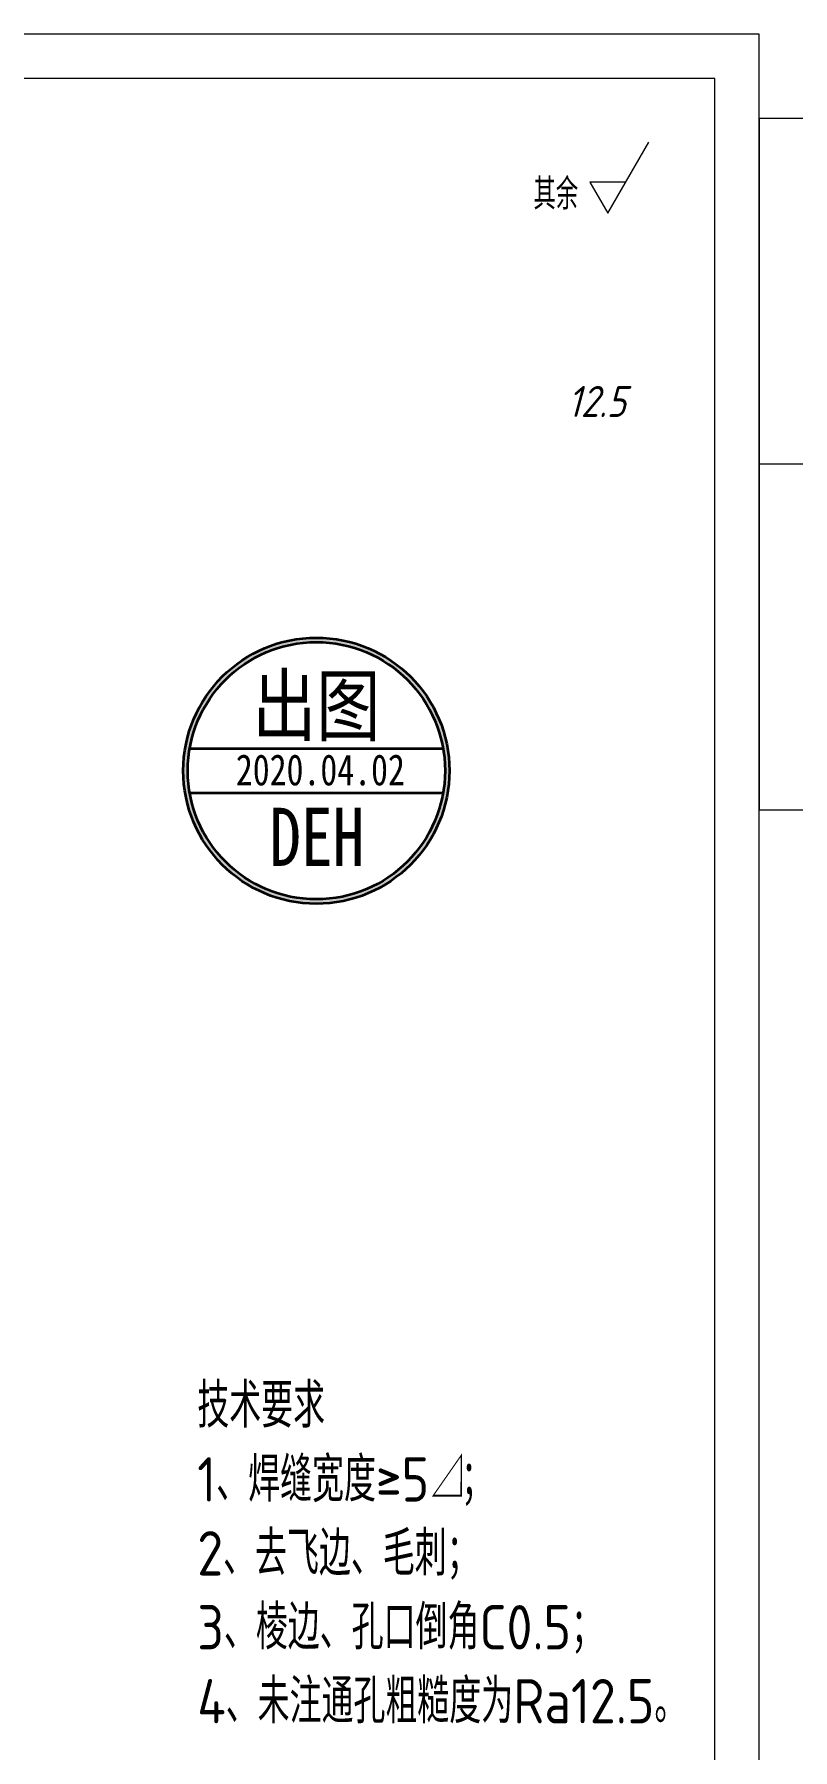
# Model space of a CAD drawing. Header units: millimetres. Extents: x 1333 to 190452, y -42879 to -5704.
# Drawn here: x 177089.2 to 177260.2, y -22629 to -22242.1 of the extents above; entities that cross this region are included whole.
import ezdxf
from ezdxf.enums import TextEntityAlignment as Align

# ---------------------------------------------------------------- set-up
doc = ezdxf.new("R2010")
doc.units = ezdxf.units.MM
doc.header["$LTSCALE"] = 0.5
doc.linetypes.add('DOT2', pattern=[0.125, 0, -0.125])
for name, color, linetype, lineweight in [('印章专用-出图', 1, 'Continuous', 80), ('图框', 7, 'Continuous', 18), ('标注线', 3, 'Continuous', 18)]:
    doc.layers.add(name, color=color, linetype=linetype, lineweight=lineweight)
doc.layers.add('打印-禁用', color=7, linetype='Continuous', lineweight=15, plot=False)
doc.styles.add('DIM', font='romans.shx', dxfattribs={"width": 0.8, "bigfont": 'bigfont.shx'})
doc.styles.get("Standard").update_dxf_attribs({"font": 'simplex.shx'})
doc.styles.add('国标', font='simfang.ttf', dxfattribs={"width": 0.8})
doc.styles.add('机械长仿宋', font='gbenor.shx', dxfattribs={"height": 1, "bigfont": 'gbcbig.shx'})

# ---------------------------------------------------------------- blocks, each defined once
blk = doc.blocks.new('GZDEH零件A3图框V01版')
at = {"layer": '图框', "linetype": 'Continuous'}
for p, q in [((3272.49, -1554.46), (2882.49, -1554.46)), ((3272.49, -1832.96), (3272.49, -1554.46))]:
    blk.add_line(p, q, dxfattribs=at)
at = {"layer": '打印-禁用', "linetype": 'Continuous'}
for p, q in [((3277.49, -1549.46), (2857.49, -1549.46)), ((3277.49, -1846.46), (3277.49, -1549.46))]:
    blk.add_line(p, q, dxfattribs=at)
blk = doc.blocks.new('DEH A3')
at = {"layer": '图框'}
blk.add_blockref('GZDEH零件A3图框V01版', (-2857.49, 1846.46), dxfattribs=at)
blk = doc.blocks.new('FINISHER_TR')
at = {"layer": '标注线'}
for p, q in [((0, 0), (4.62, 8)), ((-2.02, 3.5), (0, 0)), ((2.02, 3.5), (-2.02, 3.5))]:
    blk.add_line(p, q, dxfattribs=at)
at = {"layer": '标注线', "color": 2, "style": '机械长仿宋', "oblique": 15}
blk.add_attdef('0.0', text='', height=3.5, dxfattribs=at).set_placement((2.03, -24.04), align=Align.BOTTOM_RIGHT)
blk = doc.blocks.new('其余12.5')
at = {"layer": '标注线'}
blk.add_blockref('FINISHER_TR', (0, 0), dxfattribs=at).add_auto_attribs({'0.0': '12.5'})
at = {"layer": '标注线', "color": 7, "linetype": 'DOT2', "style": '机械长仿宋'}
blk.add_text('其余', height=3.5, dxfattribs=at).set_placement((-8.38, 0.4))
blk = doc.blocks.new('出图章')
at = {"layer": '印章专用-出图'}
h = blk.add_hatch(color=256, dxfattribs=at)
h.paths.add_polyline_path([(-15, 0, 1), (15, 0, 1)])
h.paths.add_polyline_path([(14.5, 0, -1), (-14.5, 0, -1)], flags=16)
h.paths.add_polyline_path([(-7.31, -12.35), (7.41, -12.35), (7.41, -2.73), (-7.31, -2.73)], flags=8)
at = {"layer": '印章专用-出图', "lineweight": 35}
for p, q in [((-14.28, 2.5), (14.28, 2.5)), ((-14.28, -2.5), (14.28, -2.5))]:
    blk.add_line(p, q, dxfattribs=at)
for radius in [15, 14.5]:
    blk.add_circle((0, 0), radius, dxfattribs=at)
at = {"layer": '印章专用-出图', "color": 4, "style": '国标', "width": 0.8}
blk.add_text('DEH', height=6.562, dxfattribs=at).set_placement((0.05, -10.74), align=Align.CENTER)
at = {"layer": '印章专用-出图', "color": 3, "style": '国标', "width": 0.8}
blk.add_attdef('出图', text='', height=6.6, dxfattribs=at).set_placement((0, 7.35), align=Align.MIDDLE_CENTER)
at = {"layer": '印章专用-出图', "color": 2, "style": '国标', "width": 0.8}
blk.add_attdef('XXXX.XX.XX', text='', height=3.5, dxfattribs=at).set_placement((0.45, 0.1), align=Align.MIDDLE_CENTER)
blk = doc.blocks.new('YZ-CT')
at = {"layer": '印章专用-出图'}
blk.add_blockref('出图章', (0.63, 0), dxfattribs=at).add_auto_attribs({'出图': '出图', 'XXXX.XX.XX': '2020.04.02'})
blk = doc.blocks.new('*T483')
at = {"color": 0, "linetype": 'ByBlock', "lineweight": -2, "transparency": 16777216}
for p, q in [((0, 0), (127, 0)), ((0, 0), (0, -78)), ((63.5, 0), (63.5, -78)), ((127, 0), (127, -78)), ((0, -39), (127, -39)), ((0, -78), (127, -78))]:
    blk.add_line(p, q, dxfattribs=at)
at = {"color": 0, "transparency": 16777216, "char_height": 10, "width": 60.5, "attachment_point": 5}
for s, insert in [('{\\fSimSun|b0|i0|c134|p2;料 厚}', (31.75, -19.5)), ('{\\fSimSun|b0|i0|c134|p2;件 数}', (95.25, -19.5))]:
    blk.add_mtext(s, dxfattribs=dict(at, insert=insert))
blk = doc.blocks.new('拆图参数')
blk.add_blockref('*T483', (-63.5, 78))
at = {"style": 'DIM', "width": 0.8}
blk.add_attdef('6', text='', height=10, dxfattribs=at).set_placement((-37.13, 18.91), align=Align.MIDDLE_LEFT)
blk.add_attdef('1', text='', height=10, dxfattribs=at).set_placement((36.65, 19.27), align=Align.MIDDLE_CENTER)

msp = doc.modelspace()

# ---------------------------------------------------------------- block references
at = {"layer": '印章专用-出图', "xscale": 2, "yscale": 2, "zscale": 2}
msp.add_blockref('YZ-CT', (177151.53, -22408.186), dxfattribs=at)
at = {"layer": '图框', "xscale": 2, "yscale": 2, "zscale": 2}
msp.add_blockref('DEH A3', (176412.604, -22836.122), dxfattribs=at)
at = {"layer": '标注线', "xscale": 2, "yscale": 2, "zscale": 2}
msp.add_blockref('拆图参数', (177379.604, -22417.002), dxfattribs=at).add_auto_attribs({'1': '16', '6': '2'})
msp.add_blockref('其余12.5', (177218.491, -22282.437), dxfattribs=at)

# ---------------------------------------------------------------- texts
at = {"layer": '标注线', "color": 2, "insert": (177125.946, -22546.334), "char_height": 20, "width": 412.08189, "attachment_point": 1, "style": '机械长仿宋'}
msp.add_mtext('{\\H0.5x;技术要求\\P1、\\A2;焊缝宽度≥5\\Q19.2;△\\Q0;；\\P\\A0;2、去飞边、毛刺；\\P3、\\A2;棱边、\\A0;孔口倒角C0.5；\\P4、未注通孔粗糙度为Ra12.5。}', dxfattribs=at)

doc.saveas('drawing.dxf')
